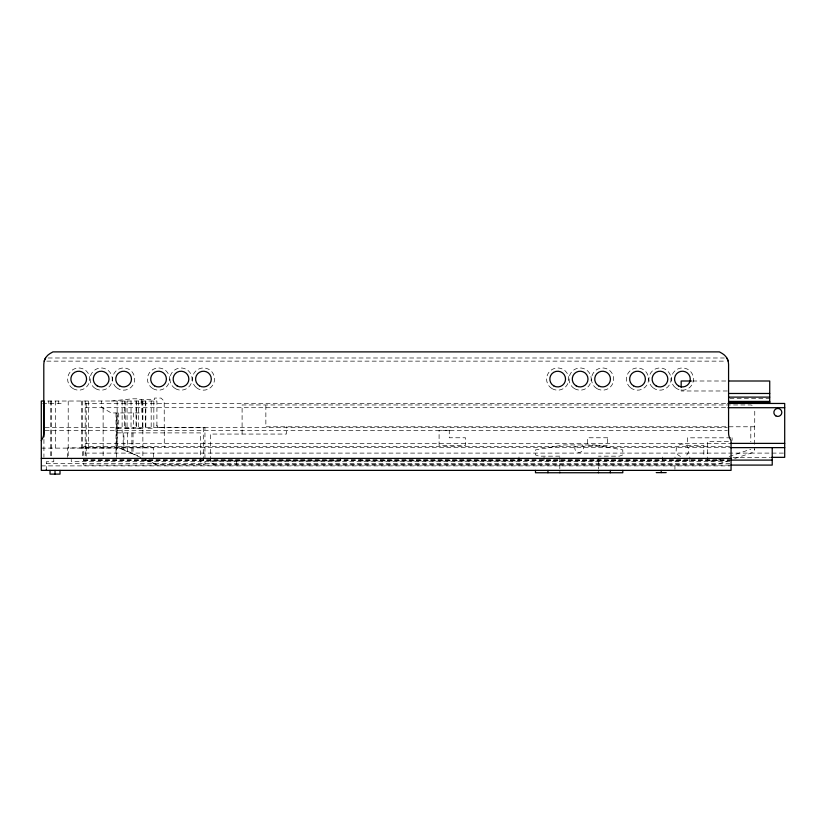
<?xml version="1.0" encoding="UTF-8"?>
<svg xmlns="http://www.w3.org/2000/svg" width="826" height="826" viewBox="0 0 826 826"><rect width="100%" height="100%" fill="white"/><g stroke="black" fill="none" stroke-linecap="round" stroke-linejoin="round"><path stroke-width="0.62" stroke-dasharray="4.13 3.1" d="M140.905 457.604A342.305 20.495 24.1 0 0 133.027 453.98L123.91 450.118L123.91 432.896M146.512 460.196A342.305 20.495 24.1 0 1 155.422 464.326L204.951 464.326L204.951 427.723L158.922 427.672A2.623 2.519 88.4 0 1 158.034 427.31A2.519 2.426 89.3 0 1 157.105 426.195A2.426 2.344 90 0 1 156.909 425.225L156.93 401.023L43.799 401.023M141.081 403.46L141.225 399.567M720.757 459.266L715.946 460.877L707.397 460.877L707.397 457.026M729.172 456.468L750.803 449.251M729.874 460.134L716.545 464.573L214.925 464.573L212.045 463.531L210.506 460.877L340.601 460.877L340.601 457.026M734.727 458.513L751.691 452.855A4.491 4.491 0 0 0 754.727 449.158L754.623 449.705L754.768 409.448A4.491 4.491 0 0 0 754.706 408.746M111.149 401.023L132.418 398.813L137.395 398.813L137.839 399.567L154.524 399.567L154.524 398.07L161.039 398.07L164.209 401.24L164.281 447.63M48.114 357.988L724.247 357.988M46.793 361.138L725.569 361.138M692.725 381.003L727.376 381.003M727.293 390.987L681.171 390.987L681.171 388.488M729.854 398.576L769.729 398.576M42.549 403.522L61.258 403.522L61.258 401.023M85.202 403.46L726.622 403.46M85.202 407.703L726.704 407.703M754.768 426.784L265.858 426.784L265.858 404.957M45.089 427.445L727.283 427.445M117.116 428.467L142.867 428.467M45.089 430.583L727.283 430.583M117.085 432.896L200.491 432.896L200.491 464.326M730.824 437.821L687.346 437.821L687.346 445.431L703.845 445.431L703.845 455.745M728.398 441.652L707.397 441.652L707.397 455.745M85.202 443.386L730.576 443.386M729.678 446.587L83.705 446.587L83.705 458.647M85.202 447.63L730.525 447.63M41.3 448.115L120.885 448.115A348.376 20.857 24.1 0 1 138.489 456.179M85.202 453.102L783.409 453.102M559.811 456.159L538.913 456.159L535.485 454.909L535.485 449.922L563.786 444.935L594.503 444.935L622.794 449.922L622.794 454.909L619.376 456.159L598.478 456.159M733.075 457.346L770.503 457.346M83.705 459.845L729.678 459.845M83.705 460.103L729.678 460.103M83.705 460.598L729.678 460.598M729.781 461.383L71.232 461.383L71.232 459.349M46.287 463.396L729.771 463.396M729.678 465.09L83.705 465.09L83.705 459.339M41.3 465.885L729.792 465.885M214.223 464.522L214.925 464.573A4.491 4.491 0 0 1 210.434 460.082L210.434 434.063L286.343 434.063L286.343 426.784M119.471 448.115L123.91 450.118M750.803 426.784L750.803 441.765M732.104 437.821L732.104 440.372M689.844 457.036L689.844 460.877L674.997 460.877L674.997 457.036M674.935 465.885L674.935 469.251M662.4 457.036L662.4 460.877L544.045 460.877L544.045 457.026M598.478 459.762L598.478 469.023M559.811 457.356L559.811 469.023M518.976 457.026L518.976 460.877L360.683 460.877L360.683 457.026M242.101 434.063L242.101 404.957L750.276 404.957A4.491 4.491 0 0 1 752.909 405.814M236.504 460.877L236.504 464.573M203.299 427.723L203.299 464.326M153.832 401.023L153.832 428.24L145.459 428.24L145.459 401.023M153.553 457.315L153.553 447.868L67.495 447.868L67.495 457.315M151.179 401.023L151.179 428.24M145.82 401.023L145.82 428.24M142.867 401.023L142.867 458.193M142.433 401.023L142.433 428.24L136.042 428.24L136.042 401.023M141.793 401.023L141.793 412.938L117.116 412.938L117.085 448.115M138.448 401.023L138.448 428.24M136.589 401.023L136.589 428.24M133.647 412.938L133.647 428.467M133.027 432.896L133.027 453.98M131.902 432.896L131.902 453.474M131.035 401.023L131.035 428.24L124.643 428.24L124.643 401.023M127.452 432.896L127.452 451.605M127.059 401.023L127.059 428.24M125.201 401.023L125.201 428.24M123.198 432.896L123.198 449.798M122.124 401.023L122.124 432.896M118.717 412.938L118.717 428.467M117.147 401.023L117.147 448.115M116.58 457.315L116.58 412.938L111.252 412.938L101.361 407.228L101.361 401.023M116.012 412.938L116.012 456.138M103.126 408.25L103.126 457.315M88.64 401.023L88.64 448.115M86.203 403.46L86.203 456.138M85.202 401.023L85.202 456.53M82.466 401.023L82.466 457.315M81.702 401.023L81.702 448.115M68.207 401.023L68.207 457.315M58.76 401.023L58.76 403.522M55.404 401.023L55.404 448.115M53.773 459.545L53.773 461.765L46.287 461.765L46.287 469.251M51.274 401.023L51.274 456.169M50.778 401.023L50.778 457.315M48.786 401.023L48.786 403.522M43.923 439.411L43.923 457.315M582.32 445.059A4.367 4.367 0 0 1 582.196 451.172A4.367 4.367 0 0 1 576.083 451.172A4.367 4.367 0 0 1 575.97 445.059M159.397 427.713A2.509 2.478 -90 0 1 156.899 425.225M145.521 459.421A347.725 20.815 24.1 0 1 156.104 464.326M680.459 456.406A6.36 6.36 0 0 1 677.279 446.618A6.36 6.36 0 0 1 687.562 446.618A6.36 6.36 0 0 1 684.382 456.406M449.272 430.284L439.091 430.284L439.091 445.451L465.482 445.451L465.482 437.77L449.272 437.77L449.272 430.284M607.678 437.77L587.523 437.77L587.523 445.451L607.678 445.451L607.678 437.77M675.431 387.704A11.099 11.099 0 0 0 693.386 380.807A11.099 11.099 0 0 0 678.445 368.706A11.099 11.099 0 0 0 675.431 387.704M552.14 388.685A11.099 11.099 0 0 0 568.794 379.072A11.099 11.099 0 0 0 552.14 369.459A11.099 11.099 0 0 0 552.14 388.685M574.586 388.685A11.099 11.099 0 0 0 591.24 379.072A11.099 11.099 0 0 0 574.586 369.459A11.099 11.099 0 0 0 574.586 388.685M597.043 388.685A11.099 11.099 0 0 0 613.697 379.072A11.099 11.099 0 0 0 597.043 369.459A11.099 11.099 0 0 0 597.043 388.685M196.464 387.704A11.099 11.099 0 0 0 214.419 380.807A11.099 11.099 0 0 0 199.469 368.706A11.099 11.099 0 0 0 196.464 387.704M175.453 388.685A11.099 11.099 0 0 0 192.097 379.072A11.099 11.099 0 0 0 175.453 369.459A11.099 11.099 0 0 0 175.453 388.685M152.996 388.685A11.099 11.099 0 0 0 169.65 379.072A11.099 11.099 0 0 0 152.996 369.459A11.099 11.099 0 0 0 152.996 388.685M116.642 387.704A11.099 11.099 0 0 0 134.586 380.807A11.099 11.099 0 0 0 119.646 368.706A11.099 11.099 0 0 0 116.642 387.704M73.173 388.685A11.099 11.099 0 0 0 89.817 379.072A11.099 11.099 0 0 0 73.173 369.459A11.099 11.099 0 0 0 73.173 388.685M95.62 388.685A11.099 11.099 0 0 0 112.274 379.072A11.099 11.099 0 0 0 95.62 369.459A11.099 11.099 0 0 0 95.62 388.685M652.984 387.704A11.099 11.099 0 0 0 670.929 380.807A11.099 11.099 0 0 0 655.989 368.706A11.099 11.099 0 0 0 652.984 387.704M630.527 387.704A11.099 11.099 0 0 0 648.482 380.807A11.099 11.099 0 0 0 633.542 368.706A11.099 11.099 0 0 0 630.527 387.704"/><path stroke-width="1.24" d="M41.3 440.619L42.126 439.184A12.473 12.473 0 0 0 43.799 432.948L43.799 364.359A12.473 12.473 0 0 1 50.035 353.549L52.926 351.886L719.436 351.886L722.337 353.549A12.473 12.473 0 0 1 728.573 364.359L728.573 432.958A12.473 12.473 0 0 0 730.246 439.195L731.062 440.619L731.062 470.376L41.3 470.376L41.3 401.023L43.923 401.023L43.923 436.851M691.445 381.003L681.171 381.003L681.171 387.239M728.666 381.003L769.729 381.003L769.729 403.46M728.573 393.475L769.729 393.475M728.573 397.12L769.729 397.12M728.573 401.415L769.729 401.415M728.573 402.21L769.729 402.21M727.913 403.46L784.7 403.46L784.7 457.346L771.794 457.346M727.995 407.703L784.7 407.703M730.576 443.386L784.7 443.386M730.494 447.63L784.7 447.63M41.3 458.399L731.062 458.399M730.969 460.103L772.227 460.103M730.969 465.09L772.227 465.09L772.227 447.682M656.226 472.617L666.2 472.617M661.213 470.376L661.213 472.617M622.794 470.376L622.794 472.751L535.485 472.751L535.485 470.376M610.321 470.376L610.321 472.751M598.478 471.987L598.478 472.751M559.811 471.987L559.811 472.751M547.958 470.376L547.958 472.751M60.009 470.376L60.009 474.114L50.035 474.114L50.035 470.376M55.022 470.376L55.022 474.114M46.287 469.612L46.287 470.376M44.222 361.138A15.446 13.505 0 0 1 45.533 357.988M726.828 357.988A15.446 13.505 0 0 1 728.15 361.138M775.841 415.891A3.996 3.996 0 0 0 781.83 412.442A3.996 3.996 0 0 0 775.841 408.984A3.996 3.996 0 0 0 775.841 415.891M633.583 385.876A7.857 7.857 0 0 0 645.374 379.072A7.857 7.857 0 0 0 633.583 372.268A7.857 7.857 0 0 0 633.583 385.876M656.04 385.876A7.857 7.857 0 0 0 667.831 379.072A7.857 7.857 0 0 0 656.04 372.268A7.857 7.857 0 0 0 656.04 385.876M678.487 385.876A7.857 7.857 0 0 0 690.278 379.072A7.857 7.857 0 0 0 678.487 372.268A7.857 7.857 0 0 0 678.487 385.876M553.761 385.876A7.857 7.857 0 0 0 565.542 379.072A7.857 7.857 0 0 0 553.761 372.268A7.857 7.857 0 0 0 553.761 385.876M576.207 385.876A7.857 7.857 0 0 0 587.998 379.072A7.857 7.857 0 0 0 576.207 372.268A7.857 7.857 0 0 0 576.207 385.876M598.664 385.876A7.857 7.857 0 0 0 610.445 379.072A7.857 7.857 0 0 0 598.664 372.268A7.857 7.857 0 0 0 598.664 385.876M199.52 385.876A7.857 7.857 0 0 0 211.311 379.072A7.857 7.857 0 0 0 199.52 372.268A7.857 7.857 0 0 0 199.52 385.876M177.074 385.876A7.857 7.857 0 0 0 188.855 379.072A7.857 7.857 0 0 0 177.074 372.268A7.857 7.857 0 0 0 177.074 385.876M154.617 385.876A7.857 7.857 0 0 0 166.408 379.072A7.857 7.857 0 0 0 154.617 372.268A7.857 7.857 0 0 0 154.617 385.876M119.698 385.876A7.857 7.857 0 0 0 131.479 379.072A7.857 7.857 0 0 0 119.698 372.268A7.857 7.857 0 0 0 119.698 385.876M97.241 385.876A7.857 7.857 0 0 0 109.032 379.072A7.857 7.857 0 0 0 97.241 372.268A7.857 7.857 0 0 0 97.241 385.876M74.794 385.876A7.857 7.857 0 0 0 86.575 379.072A7.857 7.857 0 0 0 74.794 372.268A7.857 7.857 0 0 0 74.794 385.876"/></g></svg>
